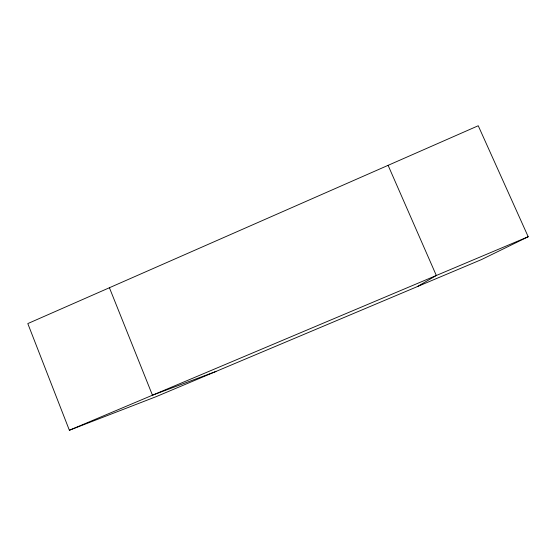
<?xml version="1.0" encoding="UTF-8"?>
<svg xmlns="http://www.w3.org/2000/svg" width="556" height="556" viewBox="0 0 556 556"><rect width="100%" height="100%" fill="white"/><g stroke="black" fill="none" stroke-linecap="round" stroke-linejoin="round"><path stroke-width="0.83" d="M417.299 286.625L436.328 275.484L388.102 165.334M528.2 236.738L481.496 259.576L156.187 396.643L69.368 430.254L27.8 323.585L478.243 125.746L528.2 236.738L69.368 430.254M215.978 371.45L152.455 395.212L109.421 287.737"/></g></svg>
